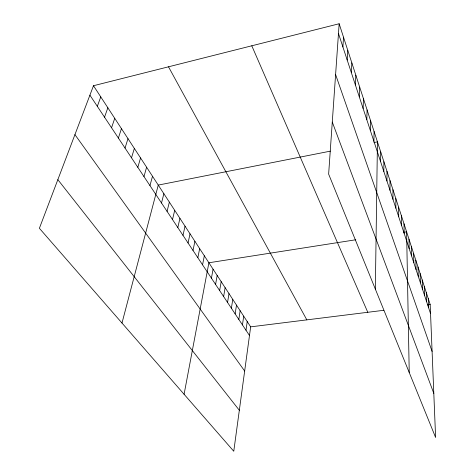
<?xml version="1.0" encoding="UTF-8"?>
<svg xmlns="http://www.w3.org/2000/svg" width="475" height="475" viewBox="0 0 475 475"><rect width="100%" height="100%" fill="white"/><g stroke="black" fill="none" stroke-linecap="round" stroke-linejoin="round"><path stroke-width="0.71" d="M386.965 181.04L386.988 171.303M383.83 171.505L383.889 161.743M380.612 161.714L380.713 151.935M375.345 289.103L377.447 141.859L373.962 142.542M373.908 141.312L374.086 131.504M370.411 130.684L370.637 120.864M366.819 119.748L367.092 109.921M363.126 108.496L363.446 98.669M359.32 96.918L359.688 87.085M355.395 84.989L355.828 75.169M351.358 72.699L351.844 62.89M347.195 60.034L347.747 50.237M342.902 46.972L343.52 37.198M339.156 23.75L328.641 174.117L435.611 437.481L430.178 304.528L339.156 23.75L93.486 85.732L39.389 228.291L233.765 451.25L250.663 326.853L93.486 85.732M246.002 330.25L247.22 321.569M242.452 324.9L243.711 316.184M238.836 319.449L240.136 310.697M235.143 313.898L236.491 305.104M231.384 308.233L232.774 299.404M227.549 302.456L228.986 293.598M223.636 296.566L225.126 287.672M219.646 290.558L221.19 281.633M215.579 284.43L217.17 275.47M211.428 278.178L213.073 269.183M184.086 394.268L208.893 262.764L355.799 239.768M202.564 264.83L204.333 255.77M197.838 257.711L199.666 248.615M193.004 250.432L194.898 241.306M188.058 242.98L190.024 233.825M182.994 235.357L185.036 226.171M177.816 227.555L179.93 218.34M172.508 219.569L174.705 210.324M167.075 211.387L169.355 202.112M161.512 203.003L163.875 193.705M121.992 323.042L158.258 185.09L330.368 151.145M149.963 185.606L152.505 176.267M143.967 176.581L146.609 167.218M137.815 167.319L140.558 157.938M131.51 157.819L134.354 148.42M125.032 148.063L127.989 138.653M118.382 138.047L121.452 128.63M111.554 127.763L114.742 118.334M104.536 117.194L107.849 107.76M97.327 106.335L100.771 96.894M403.827 232.251L406.606 231.818L409.23 372.525M250.663 326.853L383.812 310.294M427.34 304.879L430.178 304.528M57.843 179.657L239.329 410.281M74.931 134.633L244.667 371.022M89.906 95.166L249.488 335.504M168.5 66.803L306.826 319.865M251.792 45.79L367.781 312.289M332.28 122.063L433.812 393.395M335.605 74.581L432.096 351.429M338.479 33.499L430.552 313.684M428.248 298.579L428.61 307.776M426.283 292.511L426.627 301.75M424.276 286.324L424.608 295.592M422.228 280.001L422.542 289.311M420.137 273.553L420.434 282.892M418 266.962L418.279 276.343M415.821 260.235L416.082 269.646M413.588 253.359L413.832 262.806M411.314 246.335L411.534 255.817M408.987 239.157L409.189 248.668M404.005 223.796L404.16 233.373M401.345 215.579L401.47 225.192M398.614 207.159L398.715 216.802M395.817 198.532L395.889 208.198M392.95 189.685L392.991 199.381M390.011 180.613L390.017 190.333"/></g></svg>
